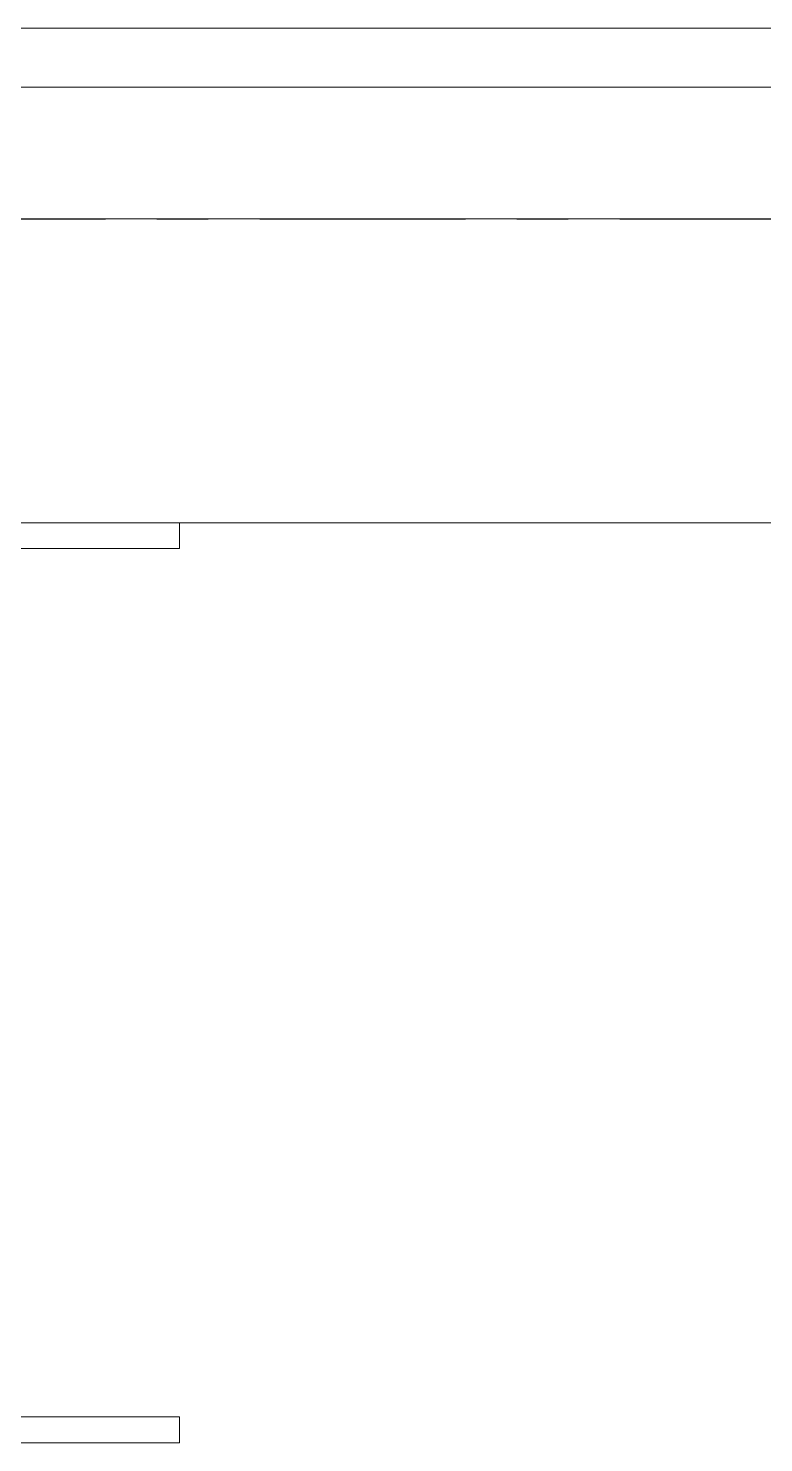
# Model space of a CAD drawing. Header units: millimetres. Extents: x -677815 to 406757, y -145898 to 39000.
# Drawn here: x 198360 to 198723, y -604 to 94 of the extents above; entities that cross this region are included whole.
import ezdxf

# ---------------------------------------------------------------- set-up
doc = ezdxf.new("R2010")
doc.units = ezdxf.units.MM
doc.header["$LTSCALE"] = 8
doc.linetypes.add('Xref building Toll$0$Grid Line', pattern=[22.225, 12.7, -3.175, 3.175, -3.175])
doc.layers.add('Xref building Toll$0$A-WALL', color=8, linetype='Continuous', lineweight=9)
doc.layers.add('Xref building Toll$0$S-COLS', color=8, linetype='Continuous', lineweight=9)
doc.layers.add('Xref building Toll$0$S-GRID', color=8, linetype='Continuous')

# ---------------------------------------------------------------- blocks, each defined once
blk = doc.blocks.new('Xref building Toll$0$Toll Grids')
at = {"layer": 'Xref building Toll$0$S-GRID', "linetype": 'Xref building Toll$0$Grid Line'}
blk.add_line((-9195.85, 0), (280997.67, 0), dxfattribs=at)
blk = doc.blocks.new('Xref building Toll$0$UB-Universal Beam-Column - C1_5_460UB67-1338434-MASTER GROUND FLOOR')
at = {"layer": 'Xref building Toll$0$S-COLS', "lineweight": 18}
for p, q in [((95, 227), (-95, 227)), ((-95, 227), (-95, 214.3)), ((95, 214.3), (95, 227)), ((-95, 214.3), (-15.65, 214.3)), ((15.65, 214.3), (95, 214.3)), ((-4.25, 202.9), (-4.25, -202.9)), ((4.25, -202.9), (4.25, 202.9)), ((-15.65, -214.3), (-95, -214.3)), ((-95, -214.3), (-95, -227)), ((95, -214.3), (15.65, -214.3)), ((95, -227), (95, -214.3)), ((-95, -227), (95, -227))]:
    blk.add_line(p, q, dxfattribs=at)
at = {"layer": 'Xref building Toll$0$S-COLS'}
for p, q in [((-95, 227), (-95, 227)), ((95, 227), (95, 227)), ((-95, 214.3), (-95, 214.3)), ((95, 214.3), (95, 214.3)), ((-95, -214.3), (-95, -214.3)), ((95, -214.3), (95, -214.3)), ((-95, -227), (-95, -227)), ((95, -227), (95, -227))]:
    blk.add_line(p, q, dxfattribs=at)
at = {"layer": 'Xref building Toll$0$S-COLS', "lineweight": 18}
for centre, start, end in [((-15.65, 202.9), 0, 90), ((15.65, 202.9), 90, 180), ((-15.65, -202.9), 270, 0), ((15.65, -202.9), 180, 270)]:
    blk.add_arc(centre, 11.4, start, end, dxfattribs=at)
blk = doc.blocks.new('Xref building Toll$0$building block 28092016')
at = {"layer": 'Xref building Toll$0$A-WALL', "lineweight": 18}
for p, q in [((923374.14, -671405.46), (918405.14, -671405.46)), ((918405.14, -671434.46), (923374.14, -671434.46))]:
    blk.add_line(p, q, dxfattribs=at)
at = {"layer": 'Xref building Toll$0$A-WALL'}
for p, q in [((918352.14, -671499.46), (923427.14, -671499.46)), ((923427.14, -671649.46), (920984.64, -671649.46))]:
    blk.add_line(p, q, dxfattribs=at)
at = {"layer": 'Xref building Toll$0$S-COLS'}
blk.add_blockref('Xref building Toll$0$UB-Universal Beam-Column - C1_5_460UB67-1338434-MASTER GROUND FLOOR', (920889.64, -671876.46), dxfattribs=at)
blk = doc.blocks.new('Xref building Toll')
for name, p in [('Xref building Toll$0$Toll Grids', (0, 0)), ('Xref building Toll$0$building block 28092016', (-722549.64, 671499.46))]:
    blk.add_blockref(name, p)

msp = doc.modelspace()

# ---------------------------------------------------------------- block references
msp.add_blockref('Xref building Toll', (0, 0))

doc.saveas('drawing.dxf')
